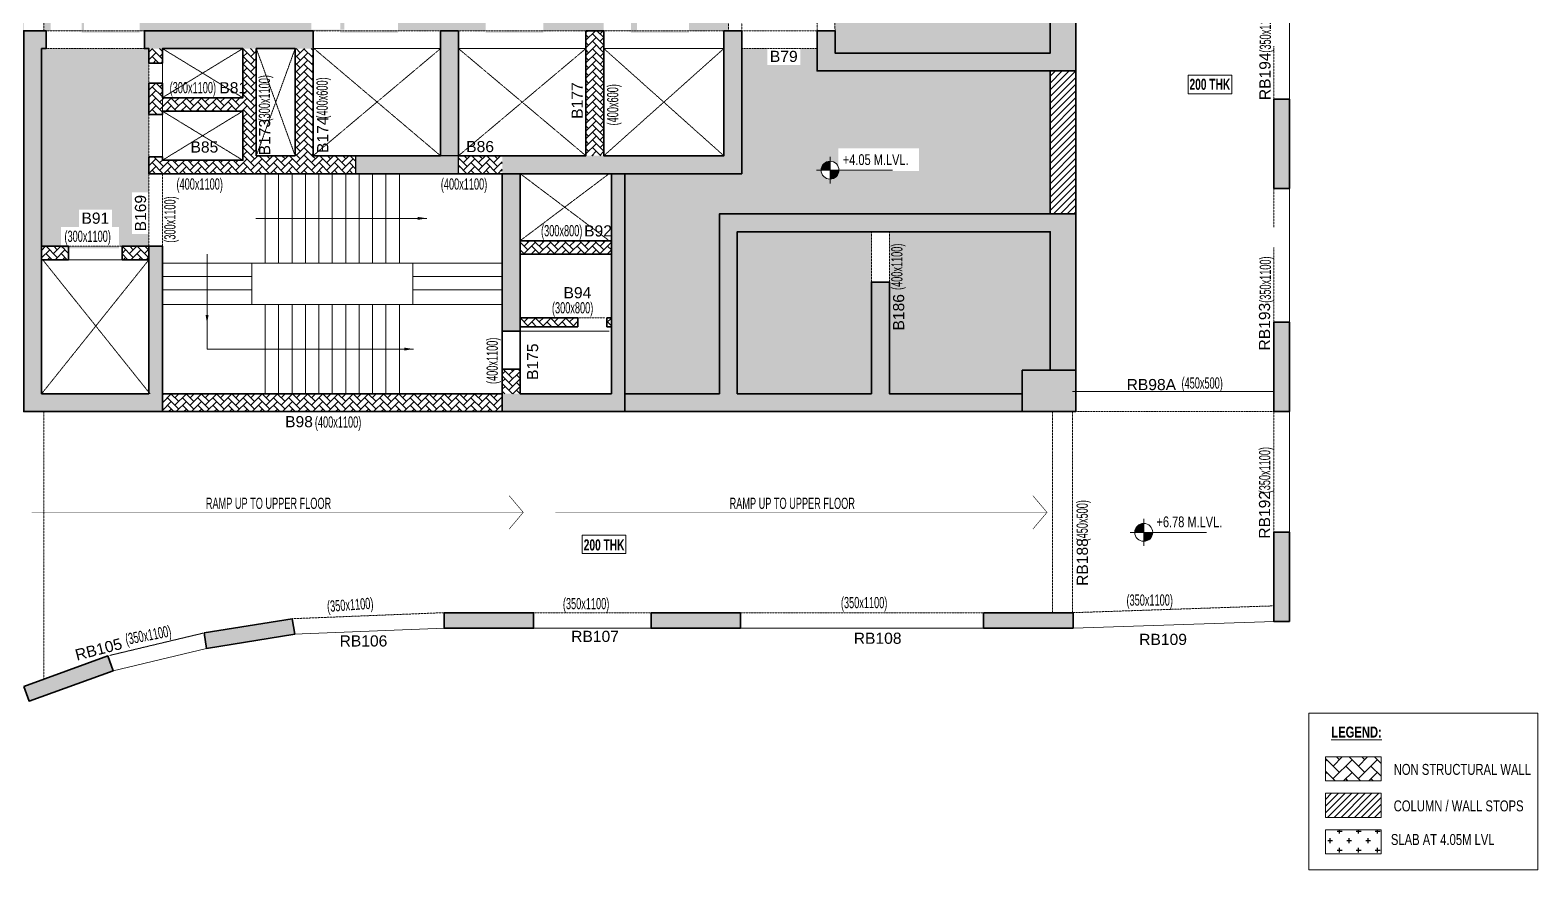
# Model space of a CAD drawing. Header units: millimetres. Extents: x 54 to 75827, y 7312 to 67254.
# Drawn here: x 41807 to 75516, y 8011 to 26802 of the extents above; entities that cross this region are included whole.
import ezdxf
from ezdxf.enums import TextEntityAlignment as Align

# ---------------------------------------------------------------- set-up
doc = ezdxf.new("R2010")
doc.units = ezdxf.units.MM
doc.linetypes.add('HIDDEN', pattern=[0.375, 0.25, -0.125])
for name, color, linetype, lineweight in [('A-ANNO-DIMS', 8, 'Continuous', 15), ('A-DETL-MISC', 35, 'Continuous', 15), ('A-FLOR-IDEN', 11, 'Continuous', 9), ('A-HIDD-ABVE', 8, 'HIDDEN', 20), ('G-____-____-DIMS', 7, 'Continuous', 9), ('G-ANNO-TEXT', 231, 'Continuous', 9), ('S-BEAM', 7, 'Continuous', 18), ('S-BEAM-IDEN', 2, 'Continuous', 9), ('S-COL HATCH', 9, 'Continuous', 0), ('S-COLS', 5, 'Continuous', 35)]:
    doc.layers.add(name, color=color, linetype=linetype, lineweight=lineweight)
for name, color, linetype in [('Beam Nos', 7, 'Continuous'), ('changes', 7, 'Continuous'), ('HATCH', 8, 'Continuous'), ('SUNK SLAB', 8, 'Continuous')]:
    doc.layers.add(name, color=color, linetype=linetype)
doc.styles.add('Dim.s & Anno.(Misc.)', font='ARIALN.TTF')
doc.styles.add('SC-BBS1', font='SansSerif')
doc.styles.add('Swis721 LtCn BT', font='swisscl.ttf', dxfattribs={"width": 0.9, "height": 233.355162})
doc.styles.add('Swis721 LtCn BT_1', font='swisscl.ttf', dxfattribs={"height": 240})
doc.styles.add('Swis721 LtCn BT_2', font='swisscl.ttf', dxfattribs={"height": 244.992296})
doc.styles.add('Swis721 LtCn BT_B', font='', dxfattribs={"width": 0.9, "height": 246.918336})
doc.styles.get('Swis721 LtCn BT_B').set_extended_font_data('Swis721 LtCn BT', bold=True)
doc.dimstyles.new('A-GFC-100', dxfattribs={"dimscale": 100, "dimtxt": 1.75, "dimasz": 1.5, "dimexe": 1.5, "dimexo": 0, "dimgap": 1, "dimtad": 1, "dimdsep": 46, "dimtxsty": 'Dim.s & Anno.(Misc.)', "dimblk": 'ARCHTICK', "dimcen": 0, "dimdle": 1.5, "dimclrd": 256, "dimclre": 8, "dimclrt": 6, "dimazin": 2, "dimtfac": 1, "dimtix": 1, "dimtmove": 2, "dimatfit": 3, "dimfxl": 1, "dimtolj": 1, "dimlwd": -1, "dimlwe": 9, "dimarcsym": 0})
pattern_1 = [(45, (-31794446.85, 20735559.75), (0, 169.7056275), [360, -120]), (135, (-31794362, 20735644.6), (1e-14, 169.7056275), [360, -120])]

# ---------------------------------------------------------------- blocks, each defined once
blk = doc.blocks.new('_ARCHTICK')
at = {"color": 0, "linetype": 'ByBlock', "const_width": 0.15}
blk.add_lwpolyline([(-0.5, -0.5), (0.5, 0.5)], dxfattribs=at)
blk = doc.blocks.new('Spot Elevations - M_Spot Elevation - Target Filled-23738-FIRST FLOOR  FRAMING PLAN _NTA_')
at = {"layer": 'G-____-____-DIMS'}
h = blk.add_hatch(color=256, dxfattribs=at)
edge = h.paths.add_edge_path(flags=0)
edge.add_line((0, 0), (-2, 0))
edge.add_arc((0, 0), 2, 90, 180, ccw=False)
edge.add_line((0, 2), (0, 0))
h = blk.add_hatch(color=256, dxfattribs=at)
edge = h.paths.add_edge_path(flags=0)
edge.add_line((0, 0), (2, 0))
edge.add_arc((0, 0), 2, 270, 360, ccw=False)
edge.add_line((0, -2), (0, 0))
for p, q in [((-3, 0), (14, 0)), ((0, -3), (0, 3))]:
    blk.add_line(p, q, dxfattribs=at)
blk.add_circle((0, 0), 2, dxfattribs=at)
blk = doc.blocks.new('A$Cb7cd9481')
at = {"layer": 'S-COL HATCH', "transparency": 33554687}
h = blk.add_hatch(color=256, dxfattribs=at)
h.dxf.hatch_style = 1
h.paths.add_polyline_path([(50155, 1269), (49805, 1269), (49805, -731), (50155, -731)])
h = blk.add_hatch(color=256, dxfattribs=at)
h.dxf.hatch_style = 1
h.paths.add_polyline_path([(49805, -5724), (50155, -5724), (50155, -3724), (49805, -3724)])
h = blk.add_hatch(color=256, dxfattribs=at)
h.dxf.hatch_style = 1
h.paths.add_polyline_path([(49805, -10421), (50155, -10421), (50155, -8421), (49805, -8421)])
h = blk.add_hatch(color=256, dxfattribs=at)
h.dxf.hatch_style = 1
h.paths.add_polyline_path([(25886, -10678), (25942, -11024), (27916, -10706), (27860, -10360)])
h = blk.add_hatch(color=256, dxfattribs=at)
h.dxf.hatch_style = 1
h.paths.add_polyline_path([(31255, -10224), (31255, -10574), (33255, -10574), (33255, -10224)])
h = blk.add_hatch(color=256, dxfattribs=at)
h.dxf.hatch_style = 1
h.paths.add_polyline_path([(35880, -10224), (35880, -10574), (37880, -10574), (37880, -10224)])
h = blk.add_hatch(color=256, dxfattribs=at)
h.dxf.hatch_style = 1
h.paths.add_polyline_path([(43315, -10224), (43315, -10574), (45315, -10574), (45315, -10224)])
h = blk.add_hatch(color=256, dxfattribs=at)
h.dxf.hatch_style = 1
h.paths.add_polyline_path([(23855, -11522), (23735, -11193), (21855, -11874), (21974, -12203)])
at = {"layer": 'S-COLS', "elevation": 0}
for points in [[(49805, 1269), (50155, 1269), (50155, -731), (49805, -731)], [(49805, -3724), (50155, -3724), (50155, -5724), (49805, -5724)], [(49805, -8421), (50155, -8421), (50155, -10421), (49805, -10421)], [(31255, -10224), (33255, -10224), (33255, -10574), (31255, -10574)], [(35880, -10224), (37880, -10224), (37880, -10574), (35880, -10574)], [(43315, -10224), (45315, -10224), (45315, -10574), (43315, -10574)]]:
    blk.add_lwpolyline(points, close=True, dxfattribs=at)
for points in [[(25886, -10678), (25942, -11024), (27916, -10706), (27860, -10360), (25886, -10678)], [(21855, -11874), (21974, -12203), (23855, -11522), (23735, -11193), (21855, -11874)]]:
    blk.add_lwpolyline(points, dxfattribs=at)
blk = doc.blocks.new('A$C0921b736')
at = {"layer": 'S-COL HATCH', "transparency": 33554687}
h = blk.add_hatch(color=256, dxfattribs=at)
h.dxf.hatch_style = 1
h.paths.add_polyline_path([(53250, 8375), (53250, 19875), (52675, 19875), (52675, 8775), (47865, 8775), (47865, 9275), (47465, 9275), (47465, 8375)])
h = blk.add_hatch(color=256, dxfattribs=at)
h.dxf.hatch_style = 1
h.paths.add_polyline_path([(32525, 4450), (32825, 4450), (32825, 1150), (32825, 750), (30125, 750), (29725, 750), (29725, 1150), (29725, 1150), (29725, 9275), (30225, 9275), (30225, 8875), (30125, 8875), (30125, 1150), (30125, 1150), (32525, 1150), (32525, 1150)])
h = blk.add_hatch(color=256, dxfattribs=at)
h.dxf.hatch_style = 1
h.paths.add_polyline_path([(36195, 9275), (32425, 9275), (32425, 8875), (36195, 8875)])
h = blk.add_hatch(color=256, dxfattribs=at)
h.dxf.hatch_style = 1
h.paths.add_polyline_path([(39445, 9275), (39045, 9275), (39045, 6475), (39445, 6475)])
h = blk.add_hatch(color=256, dxfattribs=at)
h.dxf.hatch_style = 1
h.paths.add_polyline_path([(40425, 6075), (40425, 6475), (45379, 6475), (45379, 9275), (45779, 9275), (45779, 6075)])
at = {"layer": 'S-COL HATCH'}
h = blk.add_hatch(dxfattribs=at)
h.set_pattern_fill('AR-HBONE', color=256, scale=30)
h.set_pattern_definition(pattern_1)
h.paths.add_polyline_path([(42695, 6475), (42295, 6475), (42295, 9275), (42695, 9275)])
h = blk.add_hatch(dxfattribs=at)
h.set_pattern_fill('AR-HBONE', color=256, scale=30)
h.set_pattern_definition(pattern_1)
h.paths.add_polyline_path([(34925, 8875), (34625, 8875), (34625, 7775), (32825, 7775), (32825, 8100), (32525, 8100), (32525, 7398), (32825, 7398), (32825, 7475), (34625, 7475), (34625, 6375), (32825, 6375), (32825, 6453), (32525, 6453), (32525, 6075), (37145, 6075), (37145, 6475), (34925, 6475)])
h = blk.add_hatch(dxfattribs=at)
h.set_pattern_fill('AR-HBONE', color=256, scale=30)
h.set_pattern_definition(pattern_1)
h.paths.add_polyline_path([(32825, 8875), (32525, 8875), (32525, 8550), (32825, 8550)])
h = blk.add_hatch(dxfattribs=at)
h.set_pattern_fill('AR-HBONE', color=256, scale=30)
h.set_pattern_definition(pattern_1)
h.paths.add_polyline_path([(36195, 6475), (35795, 6475), (35795, 8875), (36195, 8875)])
at = {"layer": 'S-COL HATCH', "transparency": 33554687}
h = blk.add_hatch(color=256, dxfattribs=at)
h.dxf.hatch_style = 1
h.paths.add_polyline_path([(39445, 6475), (37145, 6475), (37145, 6075), (39445, 6075)])
at = {"layer": 'S-COL HATCH'}
h = blk.add_hatch(dxfattribs=at)
h.set_pattern_fill('AR-HBONE', color=256, scale=30)
h.set_pattern_definition(pattern_1)
h.paths.add_polyline_path([(39445, 6475), (40425, 6475), (40425, 6075), (39445, 6075)])
at = {"layer": 'S-COL HATCH', "transparency": 33554687}
h = blk.add_hatch(color=256, dxfattribs=at)
h.dxf.hatch_style = 1
h.paths.add_polyline_path([(40425, 6075), (40825, 6075), (40825, 6075), (40825, 4575), (40825, 4575), (40825, 4275), (40825, 2550), (40425, 2550)])
h = blk.add_hatch(color=256, dxfattribs=at)
h.dxf.hatch_style = 1
h.paths.add_polyline_path([(42865, 6075), (43165, 6075), (43165, 750), (42865, 750), (40425, 750), (40425, 1150), (42865, 1150), (42865, 2850), (42865, 2850), (42865, 2850)])
h = blk.add_hatch(color=256, dxfattribs=at)
h.dxf.hatch_style = 1
h.paths.add_polyline_path([(52675, 4775), (52675, 1675), (53250, 1675), (53250, 5175), (45279, 5175), (45279, 1150), (43165, 1150), (43165, 750), (52050, 750), (52050, 1150), (49079, 1150), (49079, 3648), (48679, 3648), (48679, 1150), (45679, 1150), (45679, 4775)])
at = {"layer": 'S-COL HATCH'}
h = blk.add_hatch(dxfattribs=at)
h.set_pattern_fill('AR-HBONE', color=256, scale=30)
h.set_pattern_definition([(45, (-31794446.85, 20683630.75), (0, 169.7056275), [360, -120]), (135, (-31794362, 20683715.6), (1e-14, 169.7056275), [360, -120])])
h.paths.add_polyline_path([(32525, 4150), (32525, 4450), (31925, 4450), (31925, 4150)])
h.paths.add_polyline_path([(30725, 4150), (30725, 4450), (30125, 4450), (30125, 4150)])
h = blk.add_hatch(dxfattribs=at)
h.set_pattern_fill('AR-HBONE', color=256, scale=30)
h.set_pattern_definition(pattern_1)
h.paths.add_polyline_path([(40825, 4275), (42865, 4275), (42865, 4575), (40825, 4575)])
h = blk.add_hatch(dxfattribs=at)
h.set_pattern_fill('AR-HBONE', color=256, scale=30)
h.set_pattern_definition(pattern_1)
h.paths.add_polyline_path([(42115, 2850), (42115, 2650), (40825, 2650), (40825, 2850)])
h = blk.add_hatch(dxfattribs=at)
h.set_pattern_fill('AR-HBONE', color=256, scale=30)
h.set_pattern_definition(pattern_1)
h.paths.add_polyline_path([(42765, 2850), (42865, 2850), (42865, 2650), (42765, 2650)])
h = blk.add_hatch(dxfattribs=at)
h.set_pattern_fill('AR-HBONE', color=256, scale=30)
h.set_pattern_definition(pattern_1)
h.paths.add_polyline_path([(40425, 1700), (40825, 1700), (40825, 1150), (40425, 1150)])
at = {"layer": 'S-COL HATCH', "transparency": 33554687}
h = blk.add_hatch(color=256, dxfattribs=at)
h.dxf.hatch_style = 1
h.paths.add_polyline_path([(53250, 1675), (53250, 750), (52050, 750), (52050, 1675)])
at = {"layer": 'S-COL HATCH'}
h = blk.add_hatch(dxfattribs=at)
h.set_pattern_fill('AR-HBONE', color=256, scale=30)
h.set_pattern_definition(pattern_1)
h.paths.add_polyline_path([(40425, 1150), (32825, 1150), (32825, 750), (40425, 750)])
at = {"layer": 'changes'}
blk.add_lwpolyline([(39445, 6475), (37145, 6475), (37145, 6075), (39445, 6075)], close=True, dxfattribs=at)
at = {"layer": 'S-COLS'}
for p, q in [((32525, 4450), (32525, 1150)), ((32825, 4450), (32825, 1150)), ((40825, 2550), (40425, 2550)), ((40825, 1700), (40425, 1700)), ((32825, 1150), (32825, 750))]:
    blk.add_line(p, q, dxfattribs=at)
for points in [[(53250, 8375), (47465, 8375), (47465, 9275), (47865, 9275), (47865, 8775), (52675, 8775), (52675, 19875), (53250, 19875)], [(35795, 6475), (34925, 6475), (34925, 8875), (35795, 8875)], [(40825, 4575), (42865, 4575), (42865, 4275), (40825, 4275)]]:
    blk.add_lwpolyline(points, close=True, dxfattribs=at)
for points in [[(29725, 1150), (29725, 9275), (30225, 9275), (30225, 8875), (30125, 8875), (30125, 1150), (32525, 1150)], [(36195, 9275), (32425, 9275), (32425, 8875), (32525, 8875), (32525, 8550), (32825, 8550), (32825, 8875), (33725, 8875), (34625, 8875), (34625, 7775), (32825, 7775), (32825, 8100), (32525, 8100), (32525, 7398), (32825, 7398), (32825, 7475), (34625, 7475), (34625, 6375), (33725, 6375), (32825, 6375), (32825, 6453), (32525, 6453), (32525, 6075), (34625, 6075), (34625, 6075), (45779, 6075), (45779, 9275), (45379, 9275), (45379, 6475), (42695, 6475), (42695, 9275)], [(39045, 9275), (39045, 6475), (36195, 6475), (36195, 9275)], [(39445, 9275), (39045, 9275)], [(42295, 9275), (42295, 6475), (39445, 6475), (39445, 9275)], [(42695, 9275), (42295, 9275)], [(40825, 750), (40425, 750), (40425, 6075)], [(40825, 6075), (40825, 1150)], [(43165, 6075), (43165, 750), (42865, 750)], [(42865, 1150), (42865, 6075)], [(43165, 1150), (45279, 1150), (45279, 5175), (53250, 5175)], [(53250, 5175), (53250, 1675), (52675, 1675), (52675, 4775), (45679, 4775), (45679, 1150), (48679, 1150), (48679, 3648), (49079, 3648), (49079, 1150), (52050, 1150), (52050, 750), (43165, 750)], [(30125, 4150), (30725, 4150), (30725, 4450), (30125, 4450)], [(32525, 4150), (31925, 4150), (31925, 4450), (32825, 4450)], [(40825, 2850), (42115, 2850)], [(42115, 2850), (42115, 2650)], [(42765, 2650), (42765, 2850)], [(42765, 2850), (42865, 2850)], [(42115, 2650), (40825, 2650)], [(42865, 2650), (42765, 2650)], [(30125, 750), (30125, 750), (29725, 750), (29725, 1150)], [(32825, 1150), (40425, 1150), (40425, 750), (30125, 750)], [(40825, 1150), (42865, 1150)], [(42865, 750), (40825, 750)]]:
    blk.add_lwpolyline(points, dxfattribs=at)
at = {"layer": 'S-COLS', "elevation": 0}
blk.add_lwpolyline([(53250, 750), (52050, 750), (52050, 1675), (53250, 1675)], close=True, dxfattribs=at)
blk = doc.blocks.new('A$C40398dd4')
at = {"layer": 'A-ANNO-DIMS', "ltscale": 500, "elevation": 0}
blk.add_lwpolyline([(5810, 1000), (6600, 1000), (6600, 1565)], dxfattribs=at)
at = {"layer": 'A-DETL-MISC'}
for p, q in [((2300, 4925), (2300, 2925)), ((2600, 4925), (2600, 2925)), ((2900, 4925), (2900, 2925)), ((3200, 4925), (3200, 2925)), ((3500, 4925), (3500, 2925)), ((3800, 4925), (3800, 2925)), ((4100, 4925), (4100, 2925)), ((4400, 4925), (4400, 2925)), ((4700, 4925), (4700, 2925)), ((5000, 4925), (5000, 2925)), ((5300, 4925), (5300, 2925)), ((2300, 0), (2300, 2000)), ((2600, 0), (2600, 2000)), ((2900, 0), (2900, 2000)), ((3200, 0), (3200, 2000)), ((3500, 0), (3500, 2000)), ((3800, 0), (3800, 2000)), ((4100, 0), (4100, 2000)), ((4400, 0), (4400, 2000)), ((4700, 0), (4700, 2000)), ((5000, 0), (5000, 2000)), ((5300, 0), (5300, 2000))]:
    blk.add_line(p, q, dxfattribs=at)
for points in [[(2000, 2925), (0, 2925)], [(5600, 2925), (7600, 2925)], [(2000, 2625), (0, 2625)], [(5600, 2625), (7600, 2625)], [(2000, 2325), (0, 2325)], [(5600, 2325), (7600, 2325)]]:
    blk.add_lwpolyline(points, dxfattribs=at)
blk.add_lwpolyline([(5600, 2925), (5600, 2000), (2000, 2000), (2000, 2925)], close=True, dxfattribs=at)
at = {"layer": 'A-DETL-MISC', "elevation": 0}
for points in [[(2000, 2000), (0, 2000)], [(5600, 2000), (7600, 2000)]]:
    blk.add_lwpolyline(points, dxfattribs=at)
at = {"layer": 'A-ANNO-DIMS', "ltscale": 500}
for points in [[(1688, 3925), (5510, 3925)], [(6600, 1565), (6600, 3126)], [(1988, 1000), (5810, 1000)]]:
    blk.add_leader(points, dimstyle='A-GFC-100', override={"dimasz": 2, "dimtad": 0, "dimfxl": 0.18, "dimarcsym": 1}, dxfattribs=at)

msp = doc.modelspace()

# ---------------------------------------------------------------- hatches: boundary and pattern name
at = {"layer": 'HATCH'}
h = msp.add_hatch(dxfattribs=at)
h.set_pattern_fill('CROSS', color=256, scale=1500)
h.set_pattern_definition([(0, (-31782506.6, 21375114.68), (375, 375), [187.5, -562.5]), (90, (-31782412.84, 21375020.93), (-375, 375), [187.5, -562.5])])
h.paths.add_polyline_path([(17362.6, 29190), (17362.6, 30490), (12512.6, 30490), (12512.6, 26290), (17322.6, 26290), (17322.6, 26790), (17362.6, 28790)])
edge = h.paths.add_edge_path(flags=16)
edge.add_arc((13925.4, 27428.5), 200, 0, 360)
h.paths.add_polyline_path([(17362.6, 30490), (17912.6, 30490), (17912.6, 29190), (17362.6, 29190)])
edge = h.paths.add_edge_path()
edge.add_line((35012.6, 28790), (29482.6, 28790))
edge.add_line((29482.6, 28790), (29482.6, 30490))
edge.add_line((29482.6, 30490), (27165.7, 30490))
edge.add_line((27165.7, 30490), (27165.7, 30002.6))
edge.add_arc((27165.7, 29752.6), 250, -90, 90, ccw=False)
edge.add_line((27165.7, 29502.6), (27165.7, 29367))
edge.add_line((27165.7, 29367), (26779.1, 29753.7))
edge.add_line((26779.1, 29753.7), (27165.7, 30140.4))
edge.add_line((27165.7, 30140.4), (27165.7, 30490))
edge.add_line((27165.7, 30490), (22112.6, 30490))
edge.add_line((22112.6, 30490), (22112.6, 29190))
edge.add_line((22112.6, 29190), (22112.6, 28790))
edge.add_line((22112.6, 28790), (19708.2, 28790))
edge.add_line((19708.2, 28790), (19708.2, 26790))
edge.add_line((19708.2, 26790), (19808.2, 26790))
edge.add_line((19808.2, 26790), (22492.6, 26790))
edge.add_line((22492.6, 26790), (22892.6, 26790))
edge.add_line((22892.6, 26790), (25742.6, 26790))
edge.add_line((25742.6, 26790), (26142.6, 26790))
edge.add_line((26142.6, 26790), (28992.6, 26790))
edge.add_line((28992.6, 26790), (32762.6, 26790))
edge.add_line((32762.6, 26790), (35012.6, 26790))
edge.add_line((35012.6, 26790), (35012.6, 28790))
edge = h.paths.add_edge_path(flags=16)
edge.add_arc((24238.6, 28342.8), 200, 0, 360)
h.paths.add_polyline_path([(41662.6, 28790), (38569.8, 28790), (38569.8, 28100.6), (39211.7, 28100.6), (39211.7, 27688.7), (38569.8, 27688.7), (38569.8, 26790), (41662.6, 26790)])
h.paths.add_polyline_path([(38234.2, 28100.6), (38569.8, 28100.6), (38569.8, 28790), (35462.6, 28790), (35462.6, 26790), (38569.8, 26790), (38569.8, 27688.7), (38234.2, 27688.7)])
edge = h.paths.add_edge_path(flags=16)
edge.add_arc((36310.8, 27343.5), 200, 0, 360)
h.paths.add_polyline_path([(57416.9, 28790), (55012.6, 28790), (55012.6, 29190), (55012.6, 30490), (47642.6, 30490), (47642.6, 28790), (42112.6, 28790), (42112.6, 26790), (42162.6, 26790), (44362.6, 26790), (48132.6, 26790), (50982.6, 26790), (51382.6, 26790), (54232.6, 26790), (54632.6, 26790), (57316.9, 26790), (57416.9, 26790)])
edge = h.paths.add_edge_path(flags=16)
edge.add_arc((48730.2, 28132.7), 200, 0, 360)
h.paths.add_polyline_path([(64612.6, 30490), (59762.6, 30490), (59762.6, 29190), (59762.6, 28790), (59802.6, 26790), (59802.6, 26790), (59802.6, 26290), (64612.6, 26290)])
h.paths.add_polyline_path([(59212.6, 30490), (59762.6, 30490), (59762.6, 29190), (59212.6, 29190)])
h.paths.add_polyline_path([(64612.7, 25890), (59402.5, 25890), (59402.5, 26390), (57716.9, 26390), (57716.9, 23590), (55102.5, 23590), (55102.5, 18664.8), (57216.9, 18664.8), (57216.9, 22690), (64612.7, 22690)])
edge = h.paths.add_edge_path(flags=16)
edge.add_arc((59690.9, 23668.6), 200, 0, 360)
h.paths.add_polyline_path([(60616.9, 21162.6), (60616.9, 22290), (57616.9, 22290), (57616.9, 18664.8), (60616.9, 18664.8)], flags=17)
h.paths.add_polyline_path([(64612.6, 22290), (61016.9, 22290), (61016.9, 21162.6), (61016.9, 21162.6), (61016.9, 18664.8), (63987.6, 18664.8), (63987.6, 19189.6), (64612.6, 19189.6)], flags=17)
h.paths.add_polyline_path([(44462.6, 26390), (44362.6, 26390), (42162.6, 26390), (42062.6, 26390), (42062.6, 21964.8), (42662.6, 21964.8), (43862.6, 21964.8), (44462.6, 21964.8), (44462.6, 23590), (44462.6, 23967.5)])
h.paths.add_polyline_path([(35062.6, 26390), (34962.6, 26390), (32762.6, 26390), (32662.6, 26390), (32662.6, 26065), (32662.6, 23967.5), (32662.6, 23590), (32662.6, 21964.8), (33262.6, 21964.8), (34462.6, 21964.8), (35062.6, 21964.8)])
h.paths.add_polyline_path([(14110.8, 27408.1), (15912.2, 27408.1), (15912.2, 27914.2), (14110.8, 27914.2)], flags=16)
h.paths.add_polyline_path([(17275.6, 26253), (17275.6, 27182.7), (16888.8, 27182.7), (16888.8, 26253)])
h.paths.add_polyline_path([(17339.4, 27029.3), (17339.4, 28323.6), (16867.4, 28323.6), (16867.4, 27029.3)], flags=17)
h.paths.add_polyline_path([(24424, 28322.4), (26225.4, 28322.4), (26225.4, 28828.5), (24424, 28828.5)], flags=16)
h.paths.add_polyline_path([(22918.4, 29307.5), (22918.4, 30233.2), (22543.4, 30233.2), (22543.4, 29307.5)], flags=16)
h.paths.add_polyline_path([(32170.4, 26828.3), (32905.5, 26828.3), (32905.5, 27203.3), (32170.4, 27203.3)], flags=16)
h.paths.add_polyline_path([(26281.9, 26794.2), (27020.9, 26794.2), (27020.9, 27181.1), (26281.9, 27181.1)], flags=16)
h.paths.add_polyline_path([(30278.8, 28328.6), (31573.1, 28328.6), (31573.1, 28800.6), (30278.8, 28800.6)], flags=16)
h.paths.add_polyline_path([(26957.3, 26747), (28251.6, 26747), (28251.6, 27219.1), (26957.3, 27219.1)])
h.paths.add_polyline_path([(23707.3, 26747), (25001.6, 26747), (25001.6, 27219.1), (23707.3, 27219.1)])
h.paths.add_polyline_path([(20457.3, 26747), (21751.6, 26747), (21751.6, 27219.1), (20457.3, 27219.1)])
h.paths.add_polyline_path([(22560.2, 29180), (22560.2, 30349), (22088.1, 30349), (22088.1, 29180)], flags=16)
h.paths.add_polyline_path([(35039.6, 27116.1), (35039.6, 28285.1), (34567.5, 28285.1), (34567.5, 27116.1)])
h.paths.add_polyline_path([(32737.3, 26747), (34031.6, 26747), (34031.6, 27219.1), (32737.3, 27219.1)])
h.paths.add_polyline_path([(20171.8, 26993.8), (20171.8, 28288.3), (19699.2, 28288.3), (19699.2, 26993.8)])
h.paths.add_polyline_path([(41576.3, 27263.6), (41576.3, 28193.3), (41189.5, 28193.3), (41189.5, 27263.6)], flags=16)
h.paths.add_polyline_path([(38159.7, 26747), (39328.7, 26747), (39328.7, 27219.1), (38159.7, 27219.1)])
h.paths.add_polyline_path([(36496.3, 27323.1), (38297.7, 27323.1), (38297.7, 27829.3), (36496.3, 27829.3)], flags=16)
h.paths.add_polyline_path([(35846.7, 27263.9), (35846.7, 28193.4), (35460.3, 28193.4), (35460.3, 27263.9)])
h.paths.add_polyline_path([(37573, 26805.6), (38311.8, 26805.6), (38311.8, 27191.9), (37573, 27191.9)], flags=16)
h.paths.add_polyline_path([(48915.6, 28112.4), (50717, 28112.4), (50717, 28618.5), (48915.6, 28618.5)], flags=16)
h.paths.add_polyline_path([(54939, 28358.6), (54939, 29288.1), (54552.6, 29288.1), (54552.6, 28358.6)], flags=16)
h.paths.add_polyline_path([(54632.5, 26802.1), (55371.3, 26802.1), (55371.3, 27188.4), (54632.5, 27188.4)], flags=16)
h.paths.add_polyline_path([(48095.4, 26811.5), (48830.5, 26811.5), (48830.5, 27186.5), (48095.4, 27186.5)], flags=16)
h.paths.add_polyline_path([(42268.4, 26801.7), (43007.4, 26801.7), (43007.4, 27188.5), (42268.4, 27188.5)], flags=16)
h.paths.add_polyline_path([(45658, 28328.6), (46952.3, 28328.6), (46952.3, 28800.6), (45658, 28800.6)], flags=16)
h.paths.add_polyline_path([(48739.5, 26747), (50033.8, 26747), (50033.8, 27219.1), (48739.5, 27219.1)])
h.paths.add_polyline_path([(51989.5, 26747), (53283.8, 26747), (53283.8, 27219.1), (51989.5, 27219.1)])
h.paths.add_polyline_path([(55239.5, 26747), (56533.8, 26747), (56533.8, 27219.1), (55239.5, 27219.1)])
h.paths.add_polyline_path([(55016.4, 29180), (55016.4, 30349), (54544.4, 30349), (54544.4, 29180)], flags=17)
h.paths.add_polyline_path([(42537, 27116.1), (42537, 28285.1), (42065, 28285.1), (42065, 27116.1)])
h.paths.add_polyline_path([(42959.5, 26747), (44253.8, 26747), (44253.8, 27219.1), (42959.5, 27219.1)])
h.paths.add_polyline_path([(57405, 26993.8), (57405, 28288.3), (56932.5, 28288.3), (56932.5, 26993.8)], flags=16)
h.paths.add_polyline_path([(59876.3, 23648.2), (61677.7, 23648.2), (61677.7, 24154.3), (59876.3, 24154.3)], flags=16)
h.paths.add_polyline_path([(58287, 26018.7), (59025.8, 26018.7), (59025.8, 26405), (58287, 26405)])
h.paths.add_polyline_path([(44470.3, 22241.1), (44470.3, 23170.8), (44083.5, 23170.8), (44083.5, 22241.1)])
h.paths.add_polyline_path([(42895.4, 22398.4), (43634.2, 22398.4), (43634.2, 22784.7), (42895.4, 22784.7)], flags=16)
h.paths.add_polyline_path([(42495.6, 21921.7), (43790.1, 21921.7), (43790.1, 22394.3), (42495.6, 22394.3)])
h.paths.add_polyline_path([(33077.2, 22300.6), (33077.2, 23230.3), (32690.3, 23230.3), (32690.3, 22300.6)], flags=16)
h.paths.add_polyline_path([(33564.4, 22343.5), (34303.2, 22343.5), (34303.2, 22729.8), (33564.4, 22729.8)], flags=16)
h.paths.add_polyline_path([(33201, 21921.7), (34495.4, 21921.7), (34495.4, 22394.3), (33201, 22394.3)])
at = {"layer": 'SUNK SLAB'}
h = msp.add_hatch(dxfattribs=at)
h.set_pattern_fill('ANSI31', color=8, scale=850, style=0)
h.set_pattern_definition([(45, (-31782506.59, 21375114.68), (-75.1300955, 75.1300955), [])])
h.paths.add_polyline_path([(65187.7, 25890), (64612.7, 25890), (64612.7, 22690), (65187.7, 22690)])
h = msp.add_hatch(dxfattribs=at)
h.set_pattern_fill('AR-HBONE', color=8, scale=50, style=0)
h.set_pattern_definition([(45, (-31287834.84, 20974070.67), (0, 282.8427125), [600, -200]), (135, (-31287693.42, 20974212.1), (2e-14, 282.8427125), [600, -200])])
h.paths.add_polyline_path([(72015.4, 10542.1), (72015.4, 10000.8), (70765.7, 10000.8), (70765.7, 10542.1)], flags=0)
h = msp.add_hatch(dxfattribs=at)
h.set_pattern_fill('ANSI31', color=8, scale=850, style=0)
h.set_pattern_definition([(45, (-31287834.84, 20974739.17), (-75.1300955, 75.1300955), [])])
h.paths.add_polyline_path([(72015.4, 9725.7), (72015.4, 9184.5), (70765.7, 9184.5), (70765.7, 9725.7)], flags=0)
h = msp.add_hatch(dxfattribs=at)
h.set_pattern_fill('CROSS', color=8, scale=850, style=0)
h.set_pattern_definition([(0, (-31782506.6, 21375114.68), (212.5, 212.5), [106.25, -318.75]), (90, (-31782453.47, 21375061.55), (-212.5, 212.5), [106.25, -318.75])])
h.paths.add_polyline_path([(72015.4, 8910.1), (72015.4, 8368.9), (70765.7, 8368.9), (70765.7, 8910.1)], flags=0)

# ---------------------------------------------------------------- linework, layer by layer
at = {"layer": 'A-FLOR-IDEN', "color": 8, "elevation": 0, "flags": 128}
for points in [[(68671.6, 25791.9), (68671.6, 25380.1), (67694.1, 25380.1), (67694.1, 25791.9)], [(55128.5, 15502.3), (55128.5, 15090.5), (54151, 15090.5), (54151, 15502.3)]]:
    msp.add_lwpolyline(points, close=True, dxfattribs=at)
at = {"layer": 'A-HIDD-ABVE', "linetype": 'HIDDEN'}
for p, q in [((46562.6, 26390), (44762.6, 25290)), ((46562.6, 25290), (44762.6, 26390)), ((47732.6, 26390), (46862.6, 23990)), ((47732.6, 23990), (46862.6, 26390)), ((50982.6, 26390), (48132.6, 23990)), ((50982.6, 23990), (48152.6, 26390)), ((54232.6, 26390), (51382.6, 23990)), ((54232.6, 23990), (51382.6, 26390)), ((57316.9, 26390), (54632.6, 23990)), ((57316.9, 23990), (54632.6, 26390)), ((46562.6, 23890), (44762.6, 24990)), ((46562.6, 24990), (44762.6, 23890)), ((52762.6, 23590), (54752.5, 22090)), ((52762.6, 22090), (54752.5, 23590)), ((44462.6, 21664.8), (42062.6, 18664.8)), ((42086.7, 21664.8), (44486.7, 18664.8))]:
    msp.add_line(p, q, dxfattribs=at)
at = {"layer": 'G-ANNO-TEXT', "color": 7, "elevation": 0}
for points in [[(70397.2, 11514.3), (75515.9, 11514.3), (75515.9, 8010.7), (70397.2, 8010.7)], [(72015.4, 10542.1), (72015.4, 10000.8), (70765.7, 10000.8), (70765.7, 10542.1)], [(72015.4, 9725.7), (72015.4, 9184.5), (70765.7, 9184.5), (70765.7, 9725.7)], [(72015.4, 8910.1), (72015.4, 8368.9), (70765.7, 8368.9), (70765.7, 8910.1)]]:
    msp.add_lwpolyline(points, close=True, dxfattribs=at)
at = {"layer": 'S-BEAM', "linetype": 'HIDDEN'}
for p, q in [((42112.6, 28790), (42112.6, 26790)), ((57416.9, 26790), (57416.9, 28790, 0)), ((57716.9, 26790), (57716.9, 28790, 0)), ((59362.7, 28782, 0), (59402.7, 26782)), ((59762.6, 28790, 0), (59802.6, 26790)), ((44362.6, 26790), (42162.6, 26790)), ((50982.6, 26790), (48132.6, 26790)), ((54232.6, 26790), (51382.6, 26790)), ((57316.9, 26790), (54632.6, 26790)), ((59412.6, 26790), (57716.9, 26790)), ((44362.6, 26390), (42162.6, 26390)), ((44462.6, 23967.5), (44462.6, 26390)), ((59412.6, 26390), (57716.9, 26390)), ((44462.6, 21964.8), (44462.6, 23590)), ((44762.6, 21964.8), (44762.6, 23590)), ((60616.9, 21162.6), (60616.9, 22290)), ((61016.9, 21162.6), (61016.9, 22290)), ((43862.6, 21964.8), (42662.6, 21964.8)), ((54652.5, 20364.8), (54002.5, 20364.8)), ((42112.6, 18264.8), (42112.6, 12278.7)), ((64662.6, 18264.8), (64662.6, 13766)), ((65112.6, 18264.8), (69626.9, 18264.8)), ((65112.6, 18264.8), (65112.6, 13766)), ((65111, 13765.8), (69616.2, 13919, 0)), ((47689.6, 13632.1, 0), (51056, 13765.9, 0)), ((53062.9, 13766, 0), (55688, 13766, 0)), ((63122.9, 13766, 0), (57688, 13766, 0)), ((43581.4, 12808.3, 0), (45668.5, 13306.7, 0)), ((42112.6, 11906.5), (42112.6, 11902))]:
    msp.add_line(p, q, dxfattribs=at)
at = {"layer": 'S-BEAM'}
for p, q in [((44762.6, 23967.5), (44762.6, 26390)), ((50982.6, 26390), (48132.6, 26390)), ((54232.6, 26390), (51382.6, 26390)), ((57316.9, 26390), (54632.6, 26390)), ((43862.6, 21664.8), (42662.6, 21664.8)), ((54752.5, 20064.8), (52762.6, 20064.8)), ((65112.6, 18714.8), (69626.9, 18714.8)), ((65122.9, 13416), (69628.1, 13569.2, 0)), ((47703.5, 13282.3, 0), (51069.9, 13416.1, 0)), ((53062.9, 13416, 0), (55688, 13416, 0)), ((63122.9, 13416, 0), (57688, 13416, 0)), ((43662.7, 12467.8, 0), (45749.8, 12966.3, 0))]:
    msp.add_line(p, q, dxfattribs=at)
at = {"layer": 'S-BEAM', "elevation": 0}
msp.add_lwpolyline([(69963, 13569.2), (69963, 42353.4)], dxfattribs=at)
at = {"layer": 'S-BEAM', "linetype": 'HIDDEN', "elevation": 0}
for points in [[(69613, 22390), (69613, 26440)], [(69613, 13569.2), (69613, 21940)]]:
    msp.add_lwpolyline(points, dxfattribs=at)
at = {"layer": 'S-BEAM', "const_width": 12.5, "elevation": 0}
for points in [[(52515.4, 15635.5), (52831.7, 16010.5), (52515.4, 16385.5)], [(64225, 15635.5), (64541.4, 16010.5), (64225, 16385.5)], [(41837.9, 16014.8), (52830.4, 16014.8)], [(53547.6, 16014.8), (64540.1, 16014.8)]]:
    msp.add_lwpolyline(points, dxfattribs=at)
at = {"layer": 'S-COLS', "elevation": 0}
msp.add_lwpolyline([(65187.7, 25890), (64612.7, 25890), (64612.7, 22690), (65187.7, 22690)], close=True, dxfattribs=at)

# ---------------------------------------------------------------- block references
at = {"layer": 'changes'}
msp.add_blockref('A$C0921b736', (11937.6, 17514.8), dxfattribs=at)
at = {"layer": 'G-____-____-DIMS', "xscale": 99.99999999999991, "yscale": 99.99999999999991, "zscale": 99.99999999999991}
for p in [(59690.9, 23668.6), (66704.3, 15562.6)]:
    msp.add_blockref('Spot Elevations - M_Spot Elevation - Target Filled-23738-FIRST FLOOR  FRAMING PLAN _NTA_', p, dxfattribs=at)
at = {"layer": 'S-BEAM'}
msp.add_blockref('A$Cb7cd9481', (19808.2, 23990), dxfattribs=at)
at = {"layer": 'S-BEAM-IDEN', "xscale": -1}
msp.add_blockref('A$C40398dd4', (52362.6, 18664.8), dxfattribs=at)

# ---------------------------------------------------------------- texts
at = {"layer": 'A-FLOR-IDEN', "color": 1, "char_height": 246.92, "width": 1155, "attachment_point": 2, "line_spacing_factor": 0.964267, "style": 'Swis721 LtCn BT_B'}
for insert in [(68182.9, 25713.8), (54639.7, 15406.3)]:
    msp.add_mtext('200 THK', dxfattribs=dict(at, insert=insert))
at = {"layer": 'Beam Nos', "color": 3, "style": 'SC-BBS1'}
for s, p in [('B79', (58656.4, 26014.8)), ('B81', (46347.1, 25311.9)), ('B85', (45702.4, 23986.9)), ('B86', (51867.1, 23996.4)), ('B91', (43264.8, 22394.6, 0)), ('B92', (54503.3, 22109.4, 0)), ('B94', (54042.4, 20725.8, 0)), ('RB98A', (66873.9, 18670.7, 0)), ('B98', (47817.7, 17840.6, 0))]:
    msp.add_text(s, height=250, dxfattribs=at).set_placement(p, align=Align.BOTTOM_CENTER)
at = {"layer": 'Beam Nos', "style": 'SC-BBS1'}
for s, rotation, p in [('RB194', 90, (69613.6, 25769, 0)), ('RB193', 90, (69605, 20166.9, 0)), ('RB192', 90, (69605, 15955.4, 0)), ('RB105', 14.57455, (43387.4, 12753.7, 0))]:
    msp.add_text(s, height=250, rotation=rotation, dxfattribs=at).set_placement(p, align=Align.BOTTOM_CENTER)
at = {"layer": 'Beam Nos', "color": 3, "style": 'SC-BBS1'}
for s, p in [('B177', (54237.9, 25225.4)), ('B173', (47248.8, 24406.6)), ('B174', (48547.4, 24461.3)), ('B169', (44473.7, 22706, 0)), ('B186', (61423.5, 20487.9, 0)), ('B175', (53239.5, 19382)), ('RB188', (65531.7, 14899.4, 0))]:
    msp.add_text(s, height=250, rotation=90, dxfattribs=at).set_placement(p, align=Align.BOTTOM_CENTER)
at = {"layer": 'Beam Nos', "style": 'SC-BBS1'}
for s, p in [('RB106', (49258.6, 12934.1, 0)), ('RB107', (54436.6, 13036.1, 0)), ('RB108', (60755.1, 12994.1, 0)), ('RB109', (67136.6, 12968.1, 0))]:
    msp.add_text(s, height=250, dxfattribs=at).set_placement(p, align=Align.BOTTOM_CENTER)
at = {"layer": 'G-____-____-DIMS', "char_height": 240, "width": 1683.881, "attachment_point": 1, "line_spacing_factor": 0.970126, "style": 'Swis721 LtCn BT_1'}
for s, insert in [('+4.05 M.LVL.', (59976.3, 24024.2)), ('+6.78 M.LVL.', (66989.7, 15918.2))]:
    msp.add_mtext(s, dxfattribs=dict(at, insert=insert))
at = {"layer": 'G-ANNO-TEXT', "color": 7, "char_height": 244.992, "attachment_point": 1, "line_spacing_factor": 0.971848, "style": 'Swis721 LtCn BT_2'}
for s, insert, width in [('\\fSwis721 LtCn BT|b1|i0|c0|p34|;\\LLEGEND:', (70897.5, 11216.8), 1299), ('NON STRUCTURAL WALL', (72293.4, 10381.4), 3845.238), ('COLUMN / WALL STOPS', (72293.4, 9565), 3845.238), ('SLAB AT 4.05M LVL', (72230.2, 8812.6), 3845.238)]:
    msp.add_mtext(s, dxfattribs=dict(at, insert=insert, width=width))
at = {"layer": 'S-BEAM-IDEN', "style": 'Swis721 LtCn BT', "width": 0.8}
for s, rotation, p in [('(350x1100)', 90, (69547.8, 26298)), ('(300x1100)', 90, (47169.2, 24758.8)), ('(400x600)', 90, (48459.8, 24821.5, 0)), ('(400x600)', 90, (54957.1, 24669.8, 0)), ('(400x1100)', 360, (45079.2, 23233.7)), ('(400x1100)', 360, (50989, 23233.7)), ('(300x1100)', 90, (45056.1, 22045.2, 0)), ('(300x800)', 360, (53229.7, 22189.4)), ('(400x1100)', 90, (61309.1, 20988.1)), ('(350x1100)', 90, (69547.8, 20700.5)), ('(400x1100)', 90, (52262.4, 18884.2)), ('(400x1100)', 360, (48172.9, 17907.1)), ('(350x1100)', 90, (69533.8, 16436.5, 0)), ('(450x500)', 90, (65453.6, 15361.4)), ('(350x1100)', 4.13755, (48454.1, 13781.9, 0)), ('(350x1100)', 10.78837, (43960.5, 13045.2))]:
    msp.add_text(s, height=250, rotation=rotation, dxfattribs=at).set_placement(p)
for s, p in [('(300x1100)', (44925.9, 25390.1)), ('(300x1100)', (42574.4, 22064.2)), ('(300x800)', (53473.7, 20464.2)), ('(450x500)', (67549.7, 18780.9)), ('RAMP UP TO UPPER FLOOR', (45735.2, 16088.5)), ('RAMP UP TO UPPER FLOOR', (57444.9, 16088.5)), ('(350x1100)', (66319.6, 13923.8)), ('(350x1100)', (53718.2, 13844.5, 0)), ('(350x1100)', (59934.1, 13867.2))]:
    msp.add_text(s, height=250, dxfattribs=at).set_placement(p)

doc.saveas('drawing.dxf')
